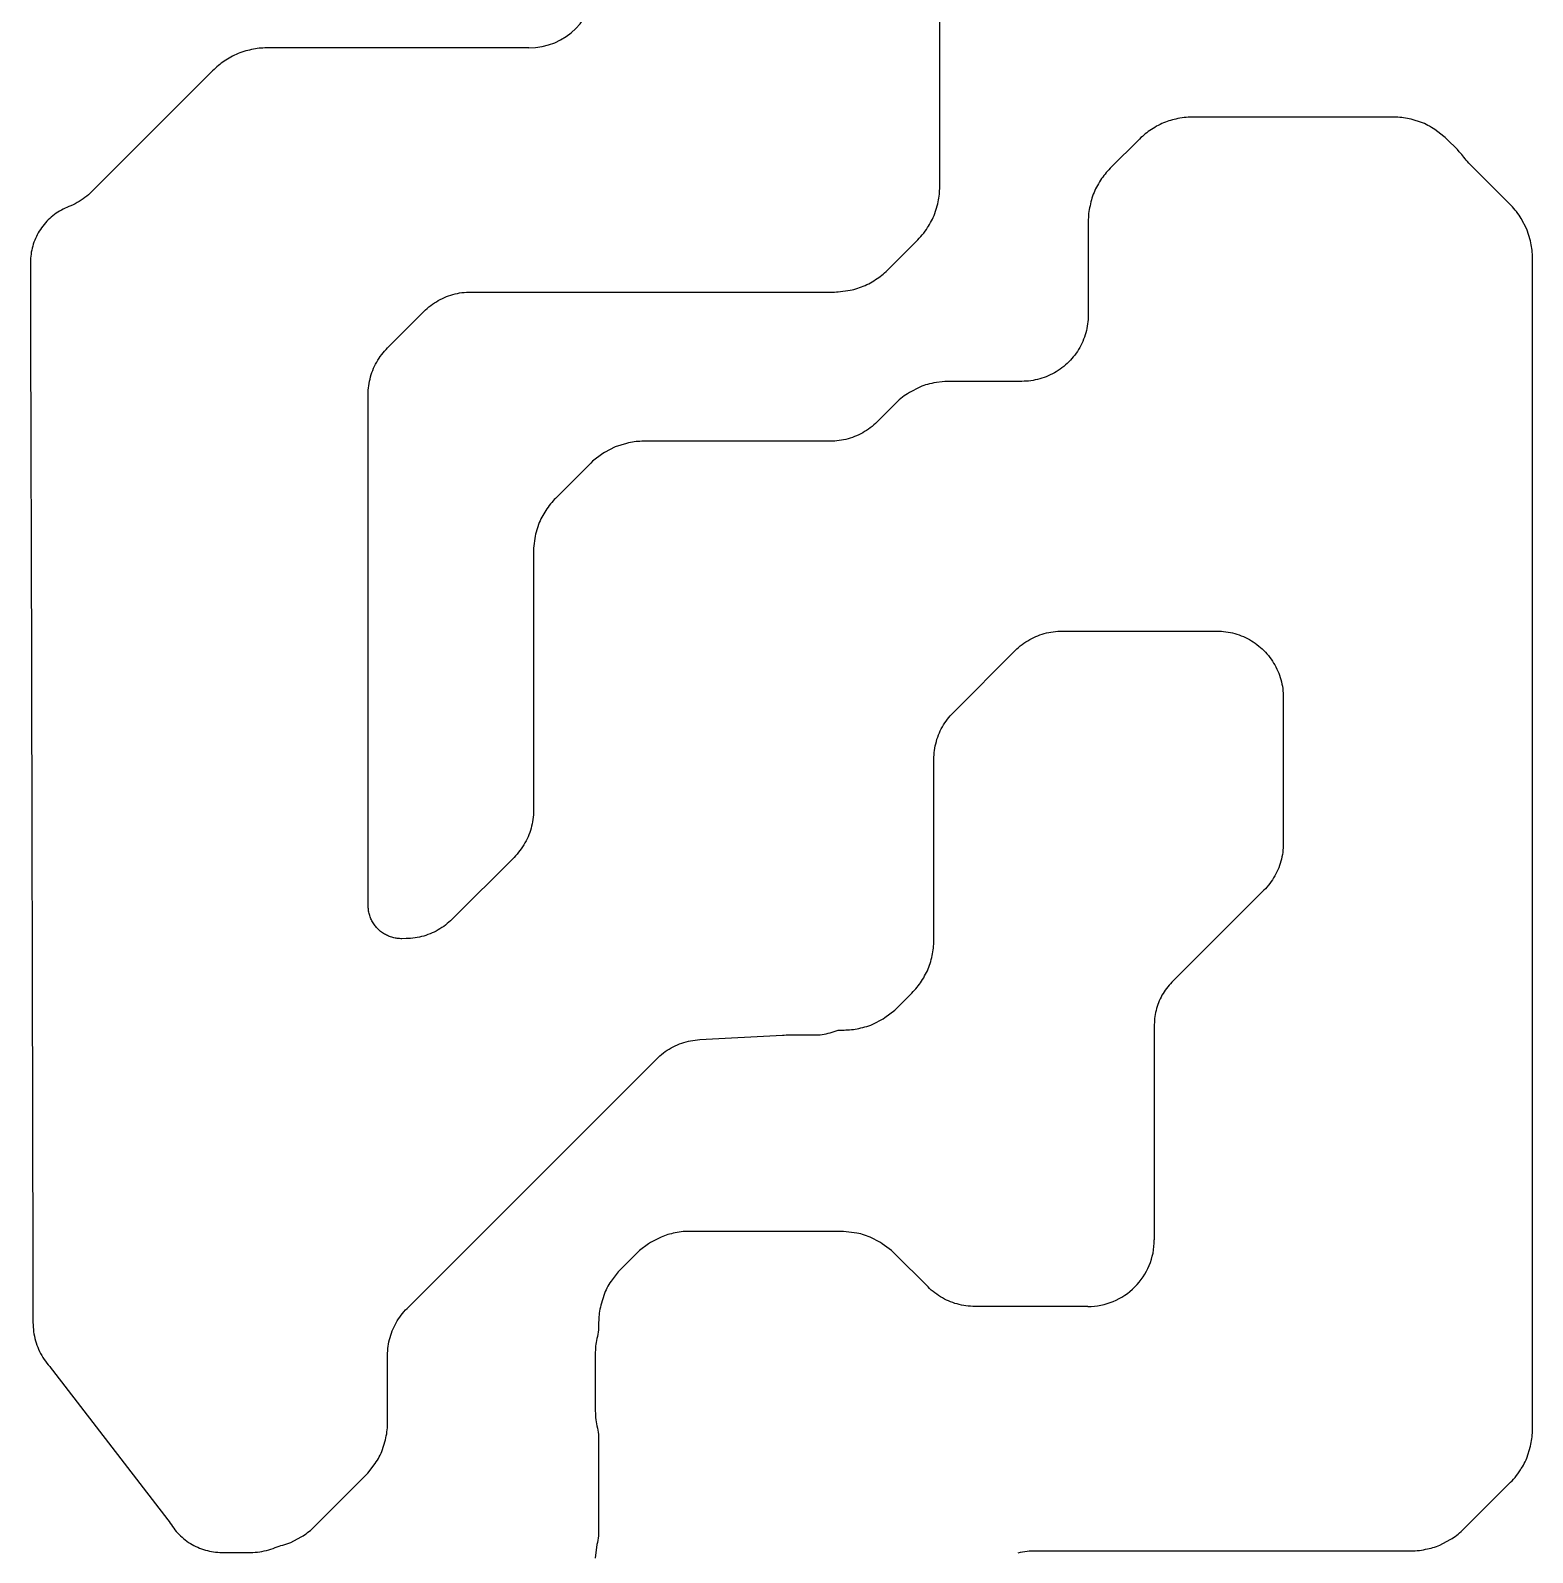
# Model space of a CAD drawing. Extents: x -48 to -1, y -15 to 136.
# Drawn here: x -46.49 to -1.31, y 44.6 to 90.41 of the extents above; entities that cross this region are included whole.
import ezdxf

# ---------------------------------------------------------------- set-up
doc = ezdxf.new("R2010")
doc.units = 0
doc.layers.add('DEFAULT', color=7, linetype='CONTINUOUS')

msp = doc.modelspace()

# ---------------------------------------------------------------- linework, layer by layer
at = {"layer": 'DEFAULT'}
for p, q in [((-19.137, 85.699), (-19.137, 90.931)), ((-40.016, 89.788), (-40.074, 89.771)), ((-39.957, 89.803), (-40.016, 89.788)), ((-39.897, 89.816), (-39.957, 89.803)), ((-39.837, 89.83), (-39.897, 89.816)), ((-39.781, 89.842), (-39.837, 89.83)), ((-39.725, 89.852), (-39.781, 89.842)), ((-39.668, 89.861), (-39.725, 89.852)), ((-39.612, 89.867), (-39.668, 89.861)), ((-39.555, 89.872), (-39.612, 89.867)), ((-39.498, 89.876), (-39.555, 89.872)), ((-39.443, 89.878), (-39.498, 89.876)), ((-39.387, 89.879), (-39.443, 89.878)), ((-32.517, 89.879), (-39.387, 89.879)), ((-31.499, 89.879), (-32.517, 89.879)), ((-40.839, 89.348), (-40.88, 89.313)), ((-40.796, 89.383), (-40.839, 89.348)), ((-40.753, 89.416), (-40.796, 89.383)), ((-40.709, 89.448), (-40.753, 89.416)), ((-40.664, 89.479), (-40.709, 89.448)), ((-40.618, 89.508), (-40.664, 89.479)), ((-40.566, 89.541), (-40.618, 89.508)), ((-40.515, 89.573), (-40.566, 89.541)), ((-40.463, 89.604), (-40.515, 89.573)), ((-40.41, 89.632), (-40.463, 89.604)), ((-40.357, 89.659), (-40.41, 89.632)), ((-40.302, 89.685), (-40.357, 89.659)), ((-40.246, 89.708), (-40.302, 89.685)), ((-40.19, 89.731), (-40.246, 89.708)), ((-40.132, 89.752), (-40.19, 89.731)), ((-40.074, 89.771), (-40.132, 89.752)), ((-41.011, 89.187), (-44.64, 85.558)), ((-40.966, 89.232), (-41.011, 89.187)), ((-40.919, 89.276), (-40.966, 89.232)), ((-40.88, 89.313), (-40.919, 89.276)), ((-12.669, 87.489), (-12.719, 87.457)), ((-12.617, 87.52), (-12.669, 87.489)), ((-12.565, 87.548), (-12.617, 87.52)), ((-12.512, 87.575), (-12.565, 87.548)), ((-12.458, 87.6), (-12.512, 87.575)), ((-12.403, 87.623), (-12.458, 87.6)), ((-12.352, 87.644), (-12.403, 87.623)), ((-12.3, 87.664), (-12.352, 87.644)), ((-12.247, 87.682), (-12.3, 87.664)), ((-12.194, 87.698), (-12.247, 87.682)), ((-12.141, 87.712), (-12.194, 87.698)), ((-12.087, 87.725), (-12.141, 87.712)), ((-12.032, 87.737), (-12.087, 87.725)), ((-11.972, 87.751), (-12.032, 87.737)), ((-11.912, 87.763), (-11.972, 87.751)), ((-11.851, 87.774), (-11.912, 87.763)), ((-11.79, 87.782), (-11.851, 87.774)), ((-11.728, 87.788), (-11.79, 87.782)), ((-11.667, 87.793), (-11.728, 87.788)), ((-11.605, 87.795), (-11.667, 87.793)), ((-11.539, 87.796), (-11.605, 87.795)), ((-5.479, 87.796), (-11.539, 87.796)), ((-5.413, 87.795), (-5.479, 87.796)), ((-5.356, 87.793), (-5.413, 87.795)), ((-5.299, 87.789), (-5.356, 87.793)), ((-5.242, 87.784), (-5.299, 87.789)), ((-5.185, 87.777), (-5.242, 87.784)), ((-5.128, 87.768), (-5.185, 87.777)), ((-5.072, 87.757), (-5.128, 87.768)), ((-5.016, 87.744), (-5.072, 87.757)), ((-4.955, 87.731), (-5.016, 87.744)), ((-4.615, 87.623), (-4.955, 87.731)), ((-4.56, 87.6), (-4.615, 87.623)), ((-4.506, 87.575), (-4.56, 87.6)), ((-4.453, 87.548), (-4.506, 87.575)), ((-4.401, 87.52), (-4.453, 87.548)), ((-4.35, 87.489), (-4.401, 87.52)), ((-4.299, 87.457), (-4.35, 87.489)), ((-13.13, 87.138), (-14.012, 86.256)), ((-13.088, 87.179), (-13.13, 87.138)), ((-13.044, 87.218), (-13.088, 87.179)), ((-13.001, 87.256), (-13.044, 87.218)), ((-12.957, 87.293), (-13.001, 87.256)), ((-12.912, 87.328), (-12.957, 87.293)), ((-12.866, 87.361), (-12.912, 87.328)), ((-12.819, 87.394), (-12.866, 87.361)), ((-12.771, 87.424), (-12.819, 87.394)), ((-12.719, 87.457), (-12.771, 87.424)), ((-4.247, 87.424), (-4.299, 87.457)), ((-3.974, 87.218), (-4.247, 87.424)), ((-3.931, 87.179), (-3.974, 87.218)), ((-3.888, 87.138), (-3.931, 87.179)), ((-3.568, 86.818), (-3.888, 87.138)), ((-3.51, 86.757), (-3.568, 86.818)), ((-3.474, 86.717), (-3.51, 86.757)), ((-3.438, 86.677), (-3.474, 86.717)), ((-3.404, 86.635), (-3.438, 86.677)), ((-3.371, 86.592), (-3.404, 86.635)), ((-3.336, 86.546), (-3.371, 86.592)), ((-14.13, 86.127), (-14.167, 86.083)), ((-14.092, 86.17), (-14.13, 86.127)), ((-14.053, 86.214), (-14.092, 86.17)), ((-14.012, 86.256), (-14.053, 86.214)), ((-3.299, 86.501), (-3.336, 86.546)), ((-3.262, 86.458), (-3.299, 86.501)), ((-3.223, 86.415), (-3.262, 86.458)), ((-3.182, 86.374), (-3.223, 86.415)), ((-1.965, 85.155), (-3.182, 86.374)), ((-19.138, 85.643), (-19.137, 85.699)), ((-14.422, 85.691), (-14.449, 85.638)), ((-14.394, 85.743), (-14.422, 85.691)), ((-14.363, 85.794), (-14.394, 85.743)), ((-14.332, 85.845), (-14.363, 85.794)), ((-14.298, 85.897), (-14.332, 85.845)), ((-14.268, 85.945), (-14.298, 85.897)), ((-14.236, 85.992), (-14.268, 85.945)), ((-14.202, 86.038), (-14.236, 85.992)), ((-14.167, 86.083), (-14.202, 86.038)), ((-45.084, 85.223), (-45.146, 85.19)), ((-45.024, 85.258), (-45.084, 85.223)), ((-44.965, 85.295), (-45.024, 85.258)), ((-44.907, 85.334), (-44.965, 85.295)), ((-44.851, 85.375), (-44.907, 85.334)), ((-44.796, 85.418), (-44.851, 85.375)), ((-44.742, 85.463), (-44.796, 85.418)), ((-44.69, 85.509), (-44.742, 85.463)), ((-44.64, 85.558), (-44.69, 85.509)), ((-19.199, 85.19), (-19.186, 85.25)), ((-19.186, 85.25), (-19.174, 85.306)), ((-19.174, 85.306), (-19.164, 85.362)), ((-19.164, 85.362), (-19.155, 85.418)), ((-19.155, 85.418), (-19.149, 85.474)), ((-19.149, 85.474), (-19.144, 85.531)), ((-19.144, 85.531), (-19.141, 85.587)), ((-19.141, 85.587), (-19.138, 85.643)), ((-14.592, 85.247), (-14.605, 85.189)), ((-14.576, 85.304), (-14.592, 85.247)), ((-14.559, 85.362), (-14.576, 85.304)), ((-14.54, 85.418), (-14.559, 85.362)), ((-14.52, 85.474), (-14.54, 85.418)), ((-14.497, 85.529), (-14.52, 85.474)), ((-14.474, 85.584), (-14.497, 85.529)), ((-14.449, 85.638), (-14.474, 85.584)), ((-45.912, 84.748), (-45.957, 84.705)), ((-45.866, 84.789), (-45.912, 84.748)), ((-45.818, 84.829), (-45.866, 84.789)), ((-45.769, 84.867), (-45.818, 84.829)), ((-45.719, 84.903), (-45.769, 84.867)), ((-45.667, 84.937), (-45.719, 84.903)), ((-45.615, 84.97), (-45.667, 84.937)), ((-45.561, 85.001), (-45.615, 84.97)), ((-45.507, 85.03), (-45.561, 85.001)), ((-45.451, 85.057), (-45.507, 85.03)), ((-45.394, 85.082), (-45.451, 85.057)), ((-45.337, 85.105), (-45.394, 85.082)), ((-45.272, 85.131), (-45.337, 85.105)), ((-45.209, 85.16), (-45.272, 85.131)), ((-45.146, 85.19), (-45.209, 85.16)), ((-19.358, 84.726), (-19.333, 84.78)), ((-19.333, 84.78), (-19.31, 84.835)), ((-19.31, 84.835), (-19.199, 85.19)), ((-14.668, 84.777), (-14.67, 84.721)), ((-14.664, 84.836), (-14.668, 84.777)), ((-14.659, 84.895), (-14.664, 84.836)), ((-14.652, 84.954), (-14.659, 84.895)), ((-14.643, 85.012), (-14.652, 84.954)), ((-14.631, 85.07), (-14.643, 85.012)), ((-14.618, 85.128), (-14.631, 85.07)), ((-14.605, 85.189), (-14.618, 85.128)), ((-1.907, 85.095), (-1.965, 85.155)), ((-1.865, 85.049), (-1.907, 85.095)), ((-1.824, 85.001), (-1.865, 85.049)), ((-1.785, 84.952), (-1.824, 85.001)), ((-1.747, 84.901), (-1.785, 84.952)), ((-1.712, 84.85), (-1.747, 84.901)), ((-1.678, 84.797), (-1.712, 84.85)), ((-1.645, 84.745), (-1.678, 84.797)), ((-1.479, 84.429), (-1.645, 84.745)), ((-46.257, 84.313), (-46.286, 84.259)), ((-46.225, 84.366), (-46.257, 84.313)), ((-46.192, 84.419), (-46.225, 84.366)), ((-46.157, 84.47), (-46.192, 84.419)), ((-46.12, 84.519), (-46.157, 84.47)), ((-46.082, 84.568), (-46.12, 84.519)), ((-46.042, 84.615), (-46.082, 84.568)), ((-46, 84.661), (-46.042, 84.615)), ((-45.957, 84.705), (-46, 84.661)), ((-19.663, 84.255), (-19.62, 84.308)), ((-19.62, 84.308), (-19.579, 84.363)), ((-19.579, 84.363), (-19.54, 84.419)), ((-19.54, 84.419), (-19.503, 84.477)), ((-19.503, 84.477), (-19.475, 84.52)), ((-19.475, 84.52), (-19.444, 84.57)), ((-19.444, 84.57), (-19.413, 84.621)), ((-19.413, 84.621), (-19.385, 84.673)), ((-19.385, 84.673), (-19.358, 84.726)), ((-14.67, 84.721), (-14.671, 84.665)), ((-14.671, 84.665), (-14.671, 81.846)), ((-1.368, 84.074), (-1.479, 84.429)), ((-46.439, 83.854), (-46.453, 83.794)), ((-46.423, 83.914), (-46.439, 83.854)), ((-46.406, 83.973), (-46.423, 83.914)), ((-46.386, 84.032), (-46.406, 83.973)), ((-46.364, 84.09), (-46.386, 84.032)), ((-46.34, 84.147), (-46.364, 84.09)), ((-46.314, 84.203), (-46.34, 84.147)), ((-46.286, 84.259), (-46.314, 84.203)), ((-20.71, 83.194), (-19.796, 84.109)), ((-19.796, 84.109), (-19.754, 84.153)), ((-19.754, 84.153), (-19.708, 84.203)), ((-19.708, 84.203), (-19.663, 84.255)), ((-1.355, 84.014), (-1.368, 84.074)), ((-1.343, 83.958), (-1.355, 84.014)), ((-1.333, 83.902), (-1.343, 83.958)), ((-1.324, 83.846), (-1.333, 83.902)), ((-1.318, 83.79), (-1.324, 83.846)), ((-46.49, 83.487), (-46.491, 83.425)), ((-46.491, 83.425), (-46.491, 81.648)), ((-46.487, 83.549), (-46.49, 83.487)), ((-46.482, 83.61), (-46.487, 83.549)), ((-46.474, 83.672), (-46.482, 83.61)), ((-46.465, 83.733), (-46.474, 83.672)), ((-46.453, 83.794), (-46.465, 83.733)), ((-1.313, 83.733), (-1.318, 83.79)), ((-1.31, 83.677), (-1.313, 83.733)), ((-1.307, 83.621), (-1.31, 83.677)), ((-1.306, 83.565), (-1.307, 83.621)), ((-1.306, 48.31), (-1.306, 83.565)), ((-21.121, 82.873), (-21.069, 82.907)), ((-21.069, 82.907), (-21.021, 82.937)), ((-21.021, 82.937), (-20.974, 82.97)), ((-20.974, 82.97), (-20.928, 83.003)), ((-20.928, 83.003), (-20.883, 83.038)), ((-20.883, 83.038), (-20.839, 83.075)), ((-20.839, 83.075), (-20.796, 83.113)), ((-20.796, 83.113), (-20.752, 83.153)), ((-20.752, 83.153), (-20.71, 83.194)), ((-33.846, 82.44), (-33.781, 82.46)), ((-33.781, 82.46), (-33.715, 82.477)), ((-33.715, 82.477), (-33.648, 82.492)), ((-33.648, 82.492), (-33.581, 82.505)), ((-33.581, 82.505), (-33.514, 82.515)), ((-33.514, 82.515), (-33.446, 82.524)), ((-33.446, 82.524), (-33.378, 82.529)), ((-33.378, 82.529), (-33.31, 82.533)), ((-33.31, 82.533), (-33.241, 82.534)), ((-33.241, 82.534), (-22.301, 82.534)), ((-22.301, 82.534), (-22.245, 82.535)), ((-22.245, 82.535), (-22.189, 82.537)), ((-22.189, 82.537), (-21.838, 82.587)), ((-21.838, 82.587), (-21.777, 82.6)), ((-21.777, 82.6), (-21.719, 82.614)), ((-21.719, 82.614), (-21.662, 82.629)), ((-21.662, 82.629), (-21.604, 82.646)), ((-21.604, 82.646), (-21.548, 82.665)), ((-21.548, 82.665), (-21.492, 82.685)), ((-21.492, 82.685), (-21.437, 82.708)), ((-21.437, 82.708), (-21.382, 82.731)), ((-21.382, 82.731), (-21.328, 82.756)), ((-21.328, 82.756), (-21.275, 82.783)), ((-21.275, 82.783), (-21.223, 82.811)), ((-21.223, 82.811), (-21.172, 82.842)), ((-21.172, 82.842), (-21.121, 82.873)), ((-34.656, 81.948), (-34.606, 81.996)), ((-34.606, 81.996), (-34.556, 82.041)), ((-34.556, 82.041), (-34.504, 82.085)), ((-34.504, 82.085), (-34.45, 82.128)), ((-34.45, 82.128), (-34.395, 82.168)), ((-34.395, 82.168), (-34.338, 82.206)), ((-34.338, 82.206), (-34.281, 82.243)), ((-34.281, 82.243), (-34.222, 82.277)), ((-34.222, 82.277), (-34.162, 82.31)), ((-34.162, 82.31), (-34.1, 82.34)), ((-34.1, 82.34), (-34.038, 82.368)), ((-34.038, 82.368), (-33.975, 82.395)), ((-33.975, 82.395), (-33.911, 82.419)), ((-33.911, 82.419), (-33.846, 82.44)), ((-46.491, 81.648), (-46.48, 77.427)), ((-35.747, 80.857), (-34.656, 81.948)), ((-14.69, 81.574), (-14.7, 81.506)), ((-14.682, 81.641), (-14.69, 81.574)), ((-14.676, 81.71), (-14.682, 81.641)), ((-14.672, 81.778), (-14.676, 81.71)), ((-14.671, 81.846), (-14.672, 81.778)), ((-14.811, 81.112), (-14.837, 81.049)), ((-14.787, 81.176), (-14.811, 81.112)), ((-14.765, 81.241), (-14.787, 81.176)), ((-14.745, 81.306), (-14.765, 81.241)), ((-14.728, 81.372), (-14.745, 81.306)), ((-14.713, 81.439), (-14.728, 81.372)), ((-14.7, 81.506), (-14.713, 81.439)), ((-35.967, 80.596), (-35.926, 80.651)), ((-35.926, 80.651), (-35.884, 80.705)), ((-35.884, 80.705), (-35.84, 80.757)), ((-35.84, 80.757), (-35.794, 80.808)), ((-35.794, 80.808), (-35.747, 80.857)), ((-15.078, 80.638), (-15.12, 80.584)), ((-15.037, 80.693), (-15.078, 80.638)), ((-14.999, 80.749), (-15.037, 80.693)), ((-14.962, 80.807), (-14.999, 80.749)), ((-14.928, 80.866), (-14.962, 80.807)), ((-14.895, 80.926), (-14.928, 80.866)), ((-14.865, 80.987), (-14.895, 80.926)), ((-14.837, 81.049), (-14.865, 80.987)), ((-36.217, 80.113), (-36.193, 80.177)), ((-36.193, 80.177), (-36.167, 80.24)), ((-36.167, 80.24), (-36.139, 80.302)), ((-36.139, 80.302), (-36.108, 80.363)), ((-36.108, 80.363), (-36.076, 80.423)), ((-36.076, 80.423), (-36.042, 80.482)), ((-36.042, 80.482), (-36.005, 80.54)), ((-36.005, 80.54), (-35.967, 80.596)), ((-15.574, 80.174), (-15.632, 80.137)), ((-15.518, 80.212), (-15.574, 80.174)), ((-15.463, 80.252), (-15.518, 80.212)), ((-15.409, 80.295), (-15.463, 80.252)), ((-15.357, 80.339), (-15.409, 80.295)), ((-15.306, 80.384), (-15.357, 80.339)), ((-15.257, 80.432), (-15.306, 80.384)), ((-15.209, 80.481), (-15.257, 80.432)), ((-15.164, 80.532), (-15.209, 80.481)), ((-15.12, 80.584), (-15.164, 80.532)), ((-36.322, 79.647), (-36.314, 79.715)), ((-36.314, 79.715), (-36.304, 79.783)), ((-36.304, 79.783), (-36.291, 79.85)), ((-36.291, 79.85), (-36.276, 79.916)), ((-36.276, 79.916), (-36.259, 79.982)), ((-36.259, 79.982), (-36.239, 80.048)), ((-36.239, 80.048), (-36.217, 80.113)), ((-19.679, 79.696), (-19.736, 79.673)), ((-19.621, 79.718), (-19.679, 79.696)), ((-19.562, 79.737), (-19.621, 79.718)), ((-19.502, 79.755), (-19.562, 79.737)), ((-19.442, 79.77), (-19.502, 79.755)), ((-19.381, 79.784), (-19.442, 79.77)), ((-19.321, 79.797), (-19.381, 79.784)), ((-18.984, 79.843), (-19.321, 79.797)), ((-18.928, 79.845), (-18.984, 79.843)), ((-18.872, 79.846), (-18.928, 79.845)), ((-16.671, 79.846), (-18.872, 79.846)), ((-16.603, 79.847), (-16.671, 79.846)), ((-16.535, 79.851), (-16.603, 79.847)), ((-16.467, 79.856), (-16.535, 79.851)), ((-16.399, 79.865), (-16.467, 79.856)), ((-16.331, 79.875), (-16.399, 79.865)), ((-16.264, 79.888), (-16.331, 79.875)), ((-16.198, 79.903), (-16.264, 79.888)), ((-16.132, 79.92), (-16.198, 79.903)), ((-16.066, 79.94), (-16.132, 79.92)), ((-16.001, 79.961), (-16.066, 79.94)), ((-15.937, 79.985), (-16.001, 79.961)), ((-15.874, 80.012), (-15.937, 79.985)), ((-15.812, 80.04), (-15.874, 80.012)), ((-15.751, 80.07), (-15.812, 80.04)), ((-15.691, 80.103), (-15.751, 80.07)), ((-15.632, 80.137), (-15.691, 80.103)), ((-36.333, 79.443), (-36.332, 79.511)), ((-36.333, 64.074), (-36.333, 79.443)), ((-36.332, 79.511), (-36.328, 79.579)), ((-36.328, 79.579), (-36.322, 79.647)), ((-20.402, 79.245), (-20.463, 79.187)), ((-20.356, 79.287), (-20.402, 79.245)), ((-20.308, 79.328), (-20.356, 79.287)), ((-20.259, 79.367), (-20.308, 79.328)), ((-20.209, 79.405), (-20.259, 79.367)), ((-20.157, 79.44), (-20.209, 79.405)), ((-20.104, 79.474), (-20.157, 79.44)), ((-20.052, 79.507), (-20.104, 79.474)), ((-19.736, 79.673), (-20.052, 79.507)), ((-20.463, 79.187), (-21.022, 78.628)), ((-21.397, 78.334), (-21.456, 78.299)), ((-21.339, 78.37), (-21.397, 78.334)), ((-21.282, 78.409), (-21.339, 78.37)), ((-21.227, 78.449), (-21.282, 78.409)), ((-21.174, 78.491), (-21.227, 78.449)), ((-21.121, 78.535), (-21.174, 78.491)), ((-21.071, 78.581), (-21.121, 78.535)), ((-21.022, 78.628), (-21.071, 78.581)), ((-28.906, 77.872), (-29.226, 77.705)), ((-28.557, 77.98), (-28.906, 77.872)), ((-28.497, 77.994), (-28.557, 77.98)), ((-28.441, 78.006), (-28.497, 77.994)), ((-28.385, 78.016), (-28.441, 78.006)), ((-28.328, 78.025), (-28.385, 78.016)), ((-28.272, 78.031), (-28.328, 78.025)), ((-28.215, 78.036), (-28.272, 78.031)), ((-28.158, 78.04), (-28.215, 78.036)), ((-28.103, 78.042), (-28.158, 78.04)), ((-28.047, 78.043), (-28.103, 78.042)), ((-22.435, 78.043), (-28.047, 78.043)), ((-22.367, 78.044), (-22.435, 78.043)), ((-22.299, 78.048), (-22.367, 78.044)), ((-22.231, 78.053), (-22.299, 78.048)), ((-22.163, 78.062), (-22.231, 78.053)), ((-22.096, 78.072), (-22.163, 78.062)), ((-22.029, 78.085), (-22.096, 78.072)), ((-21.962, 78.1), (-22.029, 78.085)), ((-21.896, 78.117), (-21.962, 78.1)), ((-21.831, 78.137), (-21.896, 78.117)), ((-21.766, 78.158), (-21.831, 78.137)), ((-21.702, 78.182), (-21.766, 78.158)), ((-21.639, 78.208), (-21.702, 78.182)), ((-21.577, 78.237), (-21.639, 78.208)), ((-21.516, 78.267), (-21.577, 78.237)), ((-21.456, 78.299), (-21.516, 78.267)), ((-46.48, 77.427), (-46.474, 75.193)), ((-29.579, 77.44), (-29.638, 77.384)), ((-29.278, 77.672), (-29.579, 77.44)), ((-29.226, 77.705), (-29.278, 77.672)), ((-29.638, 77.384), (-30.7, 76.322)), ((-30.92, 76.064), (-30.954, 76.014)), ((-30.884, 76.112), (-30.92, 76.064)), ((-30.847, 76.159), (-30.884, 76.112)), ((-30.809, 76.204), (-30.847, 76.159)), ((-30.769, 76.249), (-30.809, 76.204)), ((-30.735, 76.286), (-30.769, 76.249)), ((-30.7, 76.322), (-30.735, 76.286)), ((-31.184, 75.599), (-31.295, 75.246)), ((-31.161, 75.653), (-31.184, 75.599)), ((-31.136, 75.707), (-31.161, 75.653)), ((-31.109, 75.76), (-31.136, 75.707)), ((-31.081, 75.811), (-31.109, 75.76)), ((-31.051, 75.862), (-31.081, 75.811)), ((-31.019, 75.912), (-31.051, 75.862)), ((-30.986, 75.964), (-31.019, 75.912)), ((-30.954, 76.014), (-30.986, 75.964)), ((-46.474, 75.193), (-46.415, 53.247)), ((-31.308, 75.185), (-31.356, 74.829)), ((-31.295, 75.246), (-31.308, 75.185)), ((-31.358, 74.78), (-31.359, 74.731)), ((-31.359, 74.731), (-31.359, 66.936)), ((-31.356, 74.829), (-31.358, 74.78)), ((-16.715, 71.883), (-16.662, 71.925)), ((-16.662, 71.925), (-16.607, 71.965)), ((-16.607, 71.965), (-16.55, 72.003)), ((-16.55, 72.003), (-16.492, 72.04)), ((-16.492, 72.04), (-16.433, 72.074)), ((-16.433, 72.074), (-16.373, 72.107)), ((-16.373, 72.107), (-16.312, 72.137)), ((-16.312, 72.137), (-16.25, 72.165)), ((-16.25, 72.165), (-16.187, 72.192)), ((-16.187, 72.192), (-16.123, 72.216)), ((-16.123, 72.216), (-16.058, 72.237)), ((-16.058, 72.237), (-15.993, 72.257)), ((-15.993, 72.257), (-15.927, 72.274)), ((-15.927, 72.274), (-15.86, 72.289)), ((-15.86, 72.289), (-15.793, 72.302)), ((-15.793, 72.302), (-15.726, 72.312)), ((-15.726, 72.312), (-15.658, 72.321)), ((-15.658, 72.321), (-15.59, 72.326)), ((-15.59, 72.326), (-15.522, 72.33)), ((-15.522, 72.33), (-15.453, 72.331)), ((-15.453, 72.331), (-10.803, 72.331)), ((-10.803, 72.331), (-10.735, 72.33)), ((-10.735, 72.33), (-10.667, 72.326)), ((-10.667, 72.326), (-10.599, 72.321)), ((-10.599, 72.321), (-10.531, 72.312)), ((-10.531, 72.312), (-10.463, 72.302)), ((-10.463, 72.302), (-10.396, 72.289)), ((-10.396, 72.289), (-10.33, 72.274)), ((-10.33, 72.274), (-10.264, 72.257)), ((-10.264, 72.257), (-10.198, 72.237)), ((-10.198, 72.237), (-10.133, 72.216)), ((-10.133, 72.216), (-10.069, 72.192)), ((-10.069, 72.192), (-10.006, 72.165)), ((-10.006, 72.165), (-9.944, 72.137)), ((-9.944, 72.137), (-9.883, 72.107)), ((-9.883, 72.107), (-9.823, 72.074)), ((-9.823, 72.074), (-9.764, 72.04)), ((-9.764, 72.04), (-9.706, 72.003)), ((-9.706, 72.003), (-9.65, 71.965)), ((-9.65, 71.965), (-9.595, 71.925)), ((-9.595, 71.925), (-9.541, 71.882)), ((-18.729, 69.884), (-16.867, 71.745)), ((-16.867, 71.745), (-16.818, 71.793)), ((-16.818, 71.793), (-16.768, 71.839)), ((-16.768, 71.839), (-16.715, 71.883)), ((-9.541, 71.882), (-9.489, 71.838)), ((-9.489, 71.838), (-9.438, 71.793)), ((-9.438, 71.793), (-9.389, 71.745)), ((-9.389, 71.745), (-9.341, 71.696)), ((-9.341, 71.696), (-9.296, 71.645)), ((-9.296, 71.645), (-9.252, 71.593)), ((-9.252, 71.593), (-9.21, 71.539)), ((-9.21, 71.539), (-9.169, 71.484)), ((-9.169, 71.484), (-9.131, 71.428)), ((-9.131, 71.428), (-9.094, 71.37)), ((-9.094, 71.37), (-9.06, 71.311)), ((-9.06, 71.311), (-9.027, 71.251)), ((-9.027, 71.251), (-8.997, 71.19)), ((-8.997, 71.19), (-8.969, 71.128)), ((-8.969, 71.128), (-8.943, 71.065)), ((-8.943, 71.065), (-8.919, 71.001)), ((-8.919, 71.001), (-8.897, 70.936)), ((-8.897, 70.936), (-8.877, 70.871)), ((-8.877, 70.871), (-8.86, 70.805)), ((-8.86, 70.805), (-8.845, 70.738)), ((-8.845, 70.738), (-8.832, 70.671)), ((-8.832, 70.671), (-8.822, 70.603)), ((-8.822, 70.603), (-8.814, 70.536)), ((-8.814, 70.536), (-8.808, 70.467)), ((-8.808, 70.467), (-8.804, 70.399)), ((-8.804, 70.399), (-8.803, 70.331)), ((-8.803, 70.331), (-8.803, 65.944)), ((-18.987, 69.567), (-18.949, 69.623)), ((-18.949, 69.623), (-18.909, 69.678)), ((-18.909, 69.678), (-18.866, 69.732)), ((-18.866, 69.732), (-18.822, 69.784)), ((-18.822, 69.784), (-18.777, 69.835)), ((-18.777, 69.835), (-18.729, 69.884)), ((-19.2, 69.14), (-19.176, 69.204)), ((-19.176, 69.204), (-19.149, 69.267)), ((-19.149, 69.267), (-19.121, 69.329)), ((-19.121, 69.329), (-19.091, 69.39)), ((-19.091, 69.39), (-19.058, 69.45)), ((-19.058, 69.45), (-19.024, 69.509)), ((-19.024, 69.509), (-18.987, 69.567)), ((-19.305, 68.674), (-19.296, 68.742)), ((-19.296, 68.742), (-19.286, 68.81)), ((-19.286, 68.81), (-19.273, 68.877)), ((-19.273, 68.877), (-19.258, 68.943)), ((-19.258, 68.943), (-19.241, 69.009)), ((-19.241, 69.009), (-19.221, 69.075)), ((-19.221, 69.075), (-19.2, 69.14)), ((-19.315, 68.47), (-19.314, 68.538)), ((-19.315, 63.03), (-19.315, 68.47)), ((-19.314, 68.538), (-19.31, 68.606)), ((-19.31, 68.606), (-19.305, 68.674)), ((-31.359, 66.936), (-31.36, 66.868)), ((-31.415, 66.463), (-31.433, 66.396)), ((-31.4, 66.529), (-31.415, 66.463)), ((-31.388, 66.596), (-31.4, 66.529)), ((-31.377, 66.664), (-31.388, 66.596)), ((-31.369, 66.732), (-31.377, 66.664)), ((-31.363, 66.8), (-31.369, 66.732)), ((-31.36, 66.868), (-31.363, 66.8)), ((-31.615, 65.956), (-31.65, 65.897)), ((-31.583, 66.016), (-31.615, 65.956)), ((-31.552, 66.077), (-31.583, 66.016)), ((-31.524, 66.139), (-31.552, 66.077)), ((-31.498, 66.202), (-31.524, 66.139)), ((-31.474, 66.266), (-31.498, 66.202)), ((-31.452, 66.331), (-31.474, 66.266)), ((-31.433, 66.396), (-31.452, 66.331)), ((-31.944, 65.522), (-33.804, 63.662)), ((-31.897, 65.571), (-31.944, 65.522)), ((-31.851, 65.622), (-31.897, 65.571)), ((-31.807, 65.674), (-31.851, 65.622)), ((-31.765, 65.728), (-31.807, 65.674)), ((-31.725, 65.783), (-31.765, 65.728)), ((-31.686, 65.839), (-31.725, 65.783)), ((-31.65, 65.897), (-31.686, 65.839)), ((-8.845, 65.537), (-8.86, 65.47)), ((-8.832, 65.604), (-8.845, 65.537)), ((-8.822, 65.672), (-8.832, 65.604)), ((-8.814, 65.739), (-8.822, 65.672)), ((-8.808, 65.808), (-8.814, 65.739)), ((-8.804, 65.876), (-8.808, 65.808)), ((-8.803, 65.944), (-8.804, 65.876)), ((-8.997, 65.085), (-9.027, 65.024)), ((-8.969, 65.147), (-8.997, 65.085)), ((-8.943, 65.21), (-8.969, 65.147)), ((-8.919, 65.274), (-8.943, 65.21)), ((-8.897, 65.339), (-8.919, 65.274)), ((-8.877, 65.404), (-8.897, 65.339)), ((-8.86, 65.47), (-8.877, 65.404)), ((-9.296, 64.63), (-9.341, 64.579)), ((-9.252, 64.682), (-9.296, 64.63)), ((-9.21, 64.736), (-9.252, 64.682)), ((-9.169, 64.791), (-9.21, 64.736)), ((-9.131, 64.847), (-9.169, 64.791)), ((-9.094, 64.905), (-9.131, 64.847)), ((-9.06, 64.964), (-9.094, 64.905)), ((-9.027, 65.024), (-9.06, 64.964)), ((-9.389, 64.53), (-12.157, 61.762)), ((-9.341, 64.579), (-9.389, 64.53)), ((-36.332, 64.04), (-36.333, 64.074)), ((-36.33, 64.005), (-36.332, 64.04)), ((-36.327, 63.971), (-36.33, 64.005)), ((-36.323, 63.937), (-36.327, 63.971)), ((-36.318, 63.903), (-36.323, 63.937)), ((-36.311, 63.869), (-36.318, 63.903)), ((-36.304, 63.835), (-36.311, 63.869)), ((-36.295, 63.802), (-36.304, 63.835)), ((-36.285, 63.769), (-36.295, 63.802)), ((-36.274, 63.736), (-36.285, 63.769)), ((-36.262, 63.704), (-36.274, 63.736)), ((-36.248, 63.672), (-36.262, 63.704)), ((-36.234, 63.641), (-36.248, 63.672)), ((-36.219, 63.61), (-36.234, 63.641)), ((-36.202, 63.58), (-36.219, 63.61)), ((-36.184, 63.55), (-36.202, 63.58)), ((-36.166, 63.521), (-36.184, 63.55)), ((-36.146, 63.493), (-36.166, 63.521)), ((-36.126, 63.465), (-36.146, 63.493)), ((-36.104, 63.438), (-36.126, 63.465)), ((-36.082, 63.412), (-36.104, 63.438)), ((-36.059, 63.387), (-36.082, 63.412)), ((-36.035, 63.362), (-36.059, 63.387)), ((-36.01, 63.338), (-36.035, 63.362)), ((-35.984, 63.315), (-36.01, 63.338)), ((-35.957, 63.293), (-35.984, 63.315)), ((-35.93, 63.272), (-35.957, 63.293)), ((-35.902, 63.252), (-35.93, 63.272)), ((-35.873, 63.233), (-35.902, 63.252)), ((-35.844, 63.215), (-35.873, 63.233)), ((-35.814, 63.198), (-35.844, 63.215)), ((-34.471, 63.221), (-34.533, 63.197)), ((-34.409, 63.247), (-34.471, 63.221)), ((-34.348, 63.275), (-34.409, 63.247)), ((-34.288, 63.306), (-34.348, 63.275)), ((-34.23, 63.338), (-34.288, 63.306)), ((-34.172, 63.372), (-34.23, 63.338)), ((-34.115, 63.408), (-34.172, 63.372)), ((-34.06, 63.446), (-34.115, 63.408)), ((-34.006, 63.486), (-34.06, 63.446)), ((-33.954, 63.527), (-34.006, 63.486)), ((-33.902, 63.57), (-33.954, 63.527)), ((-33.853, 63.615), (-33.902, 63.57)), ((-33.804, 63.662), (-33.853, 63.615)), ((-35.784, 63.182), (-35.814, 63.198)), ((-35.753, 63.167), (-35.784, 63.182)), ((-35.721, 63.153), (-35.753, 63.167)), ((-35.689, 63.14), (-35.721, 63.153)), ((-35.657, 63.128), (-35.689, 63.14)), ((-35.624, 63.118), (-35.657, 63.128)), ((-35.591, 63.108), (-35.624, 63.118)), ((-35.557, 63.1), (-35.591, 63.108)), ((-35.524, 63.093), (-35.557, 63.1)), ((-35.49, 63.087), (-35.524, 63.093)), ((-35.456, 63.082), (-35.49, 63.087)), ((-35.421, 63.078), (-35.456, 63.082)), ((-35.387, 63.076), (-35.421, 63.078)), ((-35.353, 63.075), (-35.387, 63.076)), ((-35.318, 63.074), (-35.353, 63.075)), ((-35.189, 63.076), (-35.318, 63.074)), ((-35.122, 63.078), (-35.189, 63.076)), ((-35.056, 63.083), (-35.122, 63.078)), ((-34.989, 63.089), (-35.056, 63.083)), ((-34.922, 63.098), (-34.989, 63.089)), ((-34.856, 63.109), (-34.922, 63.098)), ((-34.791, 63.122), (-34.856, 63.109)), ((-34.725, 63.138), (-34.791, 63.122)), ((-34.661, 63.155), (-34.725, 63.138)), ((-34.597, 63.175), (-34.661, 63.155)), ((-34.533, 63.197), (-34.597, 63.175)), ((-19.334, 62.736), (-19.327, 62.793)), ((-19.327, 62.793), (-19.322, 62.85)), ((-19.322, 62.85), (-19.318, 62.907)), ((-19.318, 62.907), (-19.316, 62.964)), ((-19.316, 62.964), (-19.315, 63.03)), ((-19.445, 62.277), (-19.426, 62.333)), ((-19.426, 62.333), (-19.409, 62.39)), ((-19.409, 62.39), (-19.394, 62.448)), ((-19.394, 62.448), (-19.38, 62.506)), ((-19.38, 62.506), (-19.367, 62.567)), ((-19.367, 62.567), (-19.354, 62.623)), ((-19.354, 62.623), (-19.343, 62.679)), ((-19.343, 62.679), (-19.334, 62.736)), ((-19.687, 61.798), (-19.654, 61.85)), ((-19.654, 61.85), (-19.622, 61.9)), ((-19.622, 61.9), (-19.592, 61.952)), ((-19.592, 61.952), (-19.563, 62.004)), ((-19.563, 62.004), (-19.536, 62.057)), ((-19.536, 62.057), (-19.511, 62.111)), ((-19.511, 62.111), (-19.488, 62.166)), ((-19.488, 62.166), (-19.466, 62.221)), ((-19.466, 62.221), (-19.445, 62.277)), ((-20.429, 60.985), (-19.975, 61.438)), ((-19.975, 61.438), (-19.933, 61.481)), ((-19.933, 61.481), (-19.893, 61.525)), ((-19.893, 61.525), (-19.855, 61.568)), ((-19.855, 61.568), (-19.819, 61.612)), ((-19.819, 61.612), (-19.783, 61.657)), ((-19.783, 61.657), (-19.75, 61.703)), ((-19.75, 61.703), (-19.717, 61.75)), ((-19.717, 61.75), (-19.687, 61.798)), ((-12.422, 61.424), (-12.453, 61.371)), ((-12.389, 61.476), (-12.422, 61.424)), ((-12.355, 61.527), (-12.389, 61.476)), ((-12.318, 61.577), (-12.355, 61.527)), ((-12.28, 61.625), (-12.318, 61.577)), ((-12.241, 61.672), (-12.28, 61.625)), ((-12.2, 61.718), (-12.241, 61.672)), ((-12.157, 61.762), (-12.2, 61.718)), ((-20.786, 60.699), (-20.488, 60.928)), ((-20.488, 60.928), (-20.429, 60.985)), ((-12.617, 60.975), (-12.633, 60.915)), ((-12.6, 61.034), (-12.617, 60.975)), ((-12.58, 61.092), (-12.6, 61.034)), ((-12.559, 61.149), (-12.58, 61.092)), ((-12.535, 61.206), (-12.559, 61.149)), ((-12.51, 61.262), (-12.535, 61.206)), ((-12.482, 61.317), (-12.51, 61.262)), ((-12.453, 61.371), (-12.482, 61.317)), ((-21.27, 60.455), (-21.211, 60.477)), ((-21.211, 60.477), (-21.154, 60.5)), ((-21.154, 60.5), (-20.838, 60.665)), ((-20.838, 60.665), (-20.786, 60.699)), ((-12.683, 60.55), (-12.684, 60.489)), ((-12.684, 60.489), (-12.684, 59.303)), ((-12.68, 60.612), (-12.683, 60.55)), ((-12.675, 60.673), (-12.68, 60.612)), ((-12.667, 60.734), (-12.675, 60.673)), ((-12.658, 60.795), (-12.667, 60.734)), ((-12.646, 60.855), (-12.658, 60.795)), ((-12.633, 60.915), (-12.646, 60.855)), ((-26.7, 59.988), (-26.632, 60.002)), ((-26.632, 60.002), (-26.563, 60.015)), ((-26.563, 60.015), (-26.495, 60.025)), ((-26.495, 60.025), (-26.425, 60.032)), ((-26.425, 60.032), (-26.356, 60.037)), ((-26.356, 60.037), (-23.873, 60.174)), ((-23.873, 60.174), (-23.818, 60.176)), ((-23.818, 60.176), (-23.763, 60.177)), ((-23.763, 60.177), (-22.918, 60.177)), ((-22.918, 60.177), (-22.856, 60.178)), ((-22.856, 60.178), (-22.795, 60.181)), ((-22.795, 60.181), (-22.733, 60.186)), ((-22.733, 60.186), (-22.672, 60.194)), ((-22.672, 60.194), (-22.611, 60.203)), ((-22.611, 60.203), (-22.551, 60.215)), ((-22.551, 60.215), (-22.491, 60.229)), ((-22.491, 60.229), (-22.431, 60.244)), ((-22.431, 60.244), (-22.372, 60.262)), ((-22.372, 60.262), (-22.313, 60.282)), ((-22.313, 60.282), (-22.256, 60.303)), ((-22.256, 60.303), (-22.199, 60.327)), ((-22.199, 60.327), (-22.018, 60.327)), ((-22.018, 60.327), (-21.962, 60.328)), ((-21.962, 60.328), (-21.906, 60.33)), ((-21.906, 60.33), (-21.85, 60.334)), ((-21.85, 60.334), (-21.793, 60.339)), ((-21.793, 60.339), (-21.737, 60.345)), ((-21.737, 60.345), (-21.681, 60.354)), ((-21.681, 60.354), (-21.625, 60.364)), ((-21.625, 60.364), (-21.57, 60.376)), ((-21.57, 60.376), (-21.509, 60.389)), ((-21.509, 60.389), (-21.448, 60.403)), ((-21.448, 60.403), (-21.388, 60.418)), ((-21.388, 60.418), (-21.329, 60.436)), ((-21.329, 60.436), (-21.27, 60.455)), ((-27.61, 59.503), (-27.558, 59.549)), ((-27.558, 59.549), (-27.505, 59.594)), ((-27.505, 59.594), (-27.45, 59.637)), ((-27.45, 59.637), (-27.394, 59.678)), ((-27.394, 59.678), (-27.336, 59.717)), ((-27.336, 59.717), (-27.278, 59.753)), ((-27.278, 59.753), (-27.217, 59.788)), ((-27.217, 59.788), (-27.156, 59.821)), ((-27.156, 59.821), (-27.093, 59.852)), ((-27.093, 59.852), (-27.03, 59.88)), ((-27.03, 59.88), (-26.966, 59.906)), ((-26.966, 59.906), (-26.9, 59.93)), ((-26.9, 59.93), (-26.834, 59.952)), ((-26.834, 59.952), (-26.767, 59.971)), ((-26.767, 59.971), (-26.7, 59.988)), ((-35.163, 51.951), (-27.66, 59.454)), ((-27.66, 59.454), (-27.61, 59.503)), ((-12.684, 59.303), (-12.684, 54.008)), ((-27.523, 54.097), (-27.843, 53.93)), ((-27.473, 54.118), (-27.523, 54.097)), ((-27.421, 54.137), (-27.473, 54.118)), ((-27.37, 54.154), (-27.421, 54.137)), ((-27.317, 54.17), (-27.37, 54.154)), ((-27.265, 54.185), (-27.317, 54.17)), ((-27.211, 54.197), (-27.265, 54.185)), ((-27.158, 54.209), (-27.211, 54.197)), ((-27.098, 54.223), (-27.158, 54.209)), ((-27.037, 54.235), (-27.098, 54.223)), ((-26.976, 54.246), (-27.037, 54.235)), ((-26.915, 54.254), (-26.976, 54.246)), ((-26.853, 54.26), (-26.915, 54.254)), ((-26.791, 54.265), (-26.853, 54.26)), ((-26.729, 54.267), (-26.791, 54.265)), ((-26.664, 54.268), (-26.729, 54.267)), ((-22.098, 54.268), (-26.664, 54.268)), ((-22.032, 54.267), (-22.098, 54.268)), ((-21.635, 54.216), (-22.032, 54.267)), ((-21.574, 54.203), (-21.635, 54.216)), ((-21.516, 54.189), (-21.574, 54.203)), ((-21.459, 54.174), (-21.516, 54.189)), ((-21.401, 54.157), (-21.459, 54.174)), ((-21.345, 54.138), (-21.401, 54.157)), ((-21.289, 54.118), (-21.345, 54.138)), ((-21.234, 54.095), (-21.289, 54.118)), ((-20.918, 53.929), (-21.234, 54.095)), ((-28.255, 53.61), (-28.74, 53.125)), ((-28.214, 53.649), (-28.255, 53.61)), ((-28.171, 53.688), (-28.214, 53.649)), ((-27.895, 53.897), (-28.171, 53.688)), ((-27.843, 53.93), (-27.895, 53.897)), ((-20.866, 53.896), (-20.918, 53.929)), ((-20.593, 53.69), (-20.866, 53.896)), ((-20.55, 53.651), (-20.593, 53.69)), ((-20.507, 53.61), (-20.55, 53.651)), ((-19.491, 52.594), (-20.507, 53.61)), ((-46.415, 53.247), (-46.415, 51.524)), ((-29.059, 52.715), (-29.091, 52.665)), ((-29.026, 52.767), (-29.059, 52.715)), ((-28.809, 53.052), (-29.026, 52.767)), ((-28.775, 53.089), (-28.809, 53.052)), ((-28.74, 53.125), (-28.775, 53.089)), ((-29.224, 52.402), (-29.335, 52.049)), ((-29.201, 52.456), (-29.224, 52.402)), ((-29.176, 52.51), (-29.201, 52.456)), ((-29.149, 52.563), (-29.176, 52.51)), ((-29.121, 52.614), (-29.149, 52.563)), ((-29.091, 52.665), (-29.121, 52.614)), ((-19.442, 52.546), (-19.491, 52.594)), ((-19.392, 52.501), (-19.442, 52.546)), ((-19.339, 52.457), (-19.392, 52.501)), ((-19.286, 52.414), (-19.339, 52.457)), ((-19.23, 52.374), (-19.286, 52.414)), ((-19.174, 52.336), (-19.23, 52.374)), ((-19.116, 52.299), (-19.174, 52.336)), ((-19.057, 52.265), (-19.116, 52.299)), ((-18.997, 52.232), (-19.057, 52.265)), ((-18.936, 52.202), (-18.997, 52.232)), ((-35.342, 51.745), (-35.3, 51.799)), ((-35.3, 51.799), (-35.256, 51.851)), ((-35.256, 51.851), (-35.21, 51.902)), ((-35.21, 51.902), (-35.163, 51.951)), ((-29.381, 51.811), (-29.388, 51.752)), ((-29.372, 51.871), (-29.381, 51.811)), ((-29.361, 51.93), (-29.372, 51.871)), ((-29.348, 51.988), (-29.361, 51.93)), ((-29.335, 52.049), (-29.348, 51.988)), ((-18.874, 52.174), (-18.936, 52.202)), ((-18.811, 52.147), (-18.874, 52.174)), ((-18.747, 52.123), (-18.811, 52.147)), ((-18.682, 52.102), (-18.747, 52.123)), ((-18.617, 52.082), (-18.682, 52.102)), ((-18.551, 52.065), (-18.617, 52.082)), ((-18.484, 52.05), (-18.551, 52.065)), ((-18.417, 52.037), (-18.484, 52.05)), ((-18.349, 52.027), (-18.417, 52.037)), ((-18.282, 52.018), (-18.349, 52.027)), ((-18.214, 52.013), (-18.282, 52.018)), ((-18.145, 52.009), (-18.214, 52.013)), ((-18.077, 52.008), (-18.145, 52.009)), ((-14.684, 52.008), (-18.077, 52.008)), ((-46.415, 51.524), (-46.414, 51.455)), ((-46.414, 51.455), (-46.41, 51.386)), ((-46.41, 51.386), (-46.404, 51.317)), ((-46.404, 51.317), (-46.396, 51.249)), ((-35.609, 51.271), (-35.583, 51.334)), ((-35.583, 51.334), (-35.555, 51.396)), ((-35.555, 51.396), (-35.524, 51.457)), ((-35.524, 51.457), (-35.492, 51.517)), ((-35.492, 51.517), (-35.457, 51.576)), ((-35.457, 51.576), (-35.421, 51.634)), ((-35.421, 51.634), (-35.382, 51.69)), ((-35.382, 51.69), (-35.342, 51.745)), ((-29.408, 51.303), (-29.416, 51.238)), ((-29.403, 51.369), (-29.408, 51.303)), ((-29.4, 51.434), (-29.403, 51.369)), ((-29.399, 51.5), (-29.4, 51.434)), ((-29.398, 51.583), (-29.399, 51.534)), ((-29.399, 51.534), (-29.399, 51.5)), ((-29.396, 51.632), (-29.398, 51.583)), ((-29.393, 51.692), (-29.396, 51.632)), ((-29.388, 51.752), (-29.393, 51.692)), ((-46.396, 51.249), (-46.385, 51.18)), ((-46.385, 51.18), (-46.372, 51.112)), ((-46.372, 51.112), (-46.357, 51.045)), ((-46.357, 51.045), (-46.339, 50.978)), ((-46.339, 50.978), (-46.319, 50.912)), ((-46.319, 50.912), (-46.297, 50.847)), ((-46.297, 50.847), (-46.272, 50.782)), ((-35.73, 50.809), (-35.719, 50.877)), ((-35.719, 50.877), (-35.707, 50.944)), ((-35.707, 50.944), (-35.692, 51.011)), ((-35.692, 51.011), (-35.674, 51.077)), ((-35.674, 51.077), (-35.655, 51.142)), ((-35.655, 51.142), (-35.633, 51.207)), ((-35.633, 51.207), (-35.609, 51.271)), ((-29.483, 50.87), (-29.49, 50.811)), ((-29.474, 50.928), (-29.483, 50.87)), ((-29.464, 50.986), (-29.474, 50.928)), ((-29.451, 51.044), (-29.464, 50.986)), ((-29.437, 51.108), (-29.451, 51.044)), ((-29.425, 51.173), (-29.437, 51.108)), ((-29.416, 51.238), (-29.425, 51.173)), ((-46.272, 50.782), (-46.246, 50.719)), ((-46.246, 50.719), (-46.217, 50.656)), ((-46.217, 50.656), (-46.186, 50.594)), ((-46.186, 50.594), (-46.152, 50.534)), ((-46.152, 50.534), (-46.117, 50.474)), ((-46.117, 50.474), (-46.08, 50.416)), ((-46.08, 50.416), (-46.041, 50.359)), ((-35.749, 50.537), (-35.747, 50.605)), ((-35.749, 48.513), (-35.749, 50.537)), ((-35.747, 50.605), (-35.744, 50.674)), ((-35.744, 50.674), (-35.738, 50.742)), ((-35.738, 50.742), (-35.73, 50.809)), ((-29.498, 50.693), (-29.499, 50.634)), ((-29.499, 50.634), (-29.499, 48.857)), ((-29.495, 50.752), (-29.498, 50.693)), ((-29.49, 50.811), (-29.495, 50.752)), ((-46.041, 50.359), (-46, 50.304)), ((-46, 50.304), (-45.956, 50.25)), ((-45.956, 50.25), (-45.912, 50.197)), ((-45.912, 50.197), (-45.867, 50.145)), ((-45.867, 50.145), (-45.823, 50.091)), ((-45.823, 50.091), (-42.355, 45.585)), ((-29.499, 48.857), (-29.497, 48.793)), ((-29.497, 48.793), (-29.494, 48.729)), ((-29.494, 48.729), (-29.489, 48.665)), ((-29.489, 48.665), (-29.482, 48.601)), ((-29.482, 48.601), (-29.473, 48.538)), ((-35.799, 48.059), (-35.786, 48.117)), ((-35.786, 48.117), (-35.775, 48.176)), ((-35.775, 48.176), (-35.766, 48.236)), ((-35.766, 48.236), (-35.759, 48.295)), ((-35.759, 48.295), (-35.754, 48.355)), ((-35.754, 48.355), (-35.751, 48.415)), ((-35.751, 48.415), (-35.749, 48.464)), ((-35.749, 48.464), (-35.749, 48.513)), ((-29.473, 48.538), (-29.462, 48.475)), ((-29.462, 48.475), (-29.449, 48.412)), ((-29.449, 48.412), (-29.435, 48.35)), ((-29.435, 48.35), (-29.424, 48.287)), ((-29.424, 48.287), (-29.415, 48.223)), ((-29.415, 48.223), (-29.408, 48.16)), ((-29.408, 48.16), (-29.403, 48.096)), ((-29.403, 48.096), (-29.4, 48.032)), ((-1.318, 48.085), (-1.313, 48.142)), ((-1.313, 48.142), (-1.31, 48.198)), ((-1.31, 48.198), (-1.307, 48.254)), ((-1.307, 48.254), (-1.306, 48.31)), ((-35.946, 47.591), (-35.923, 47.645)), ((-35.923, 47.645), (-35.812, 47.998)), ((-35.812, 47.998), (-35.799, 48.059)), ((-29.4, 48.032), (-29.399, 47.968)), ((-29.399, 47.968), (-29.399, 45.3)), ((-1.479, 47.446), (-1.368, 47.801)), ((-1.368, 47.801), (-1.355, 47.861)), ((-1.355, 47.861), (-1.343, 47.917)), ((-1.343, 47.917), (-1.333, 47.973)), ((-1.333, 47.973), (-1.324, 48.029)), ((-1.324, 48.029), (-1.318, 48.085)), ((-36.338, 46.995), (-36.121, 47.28)), ((-36.121, 47.28), (-36.088, 47.332)), ((-36.088, 47.332), (-36.056, 47.382)), ((-36.056, 47.382), (-36.026, 47.433)), ((-36.026, 47.433), (-35.998, 47.484)), ((-35.998, 47.484), (-35.971, 47.537)), ((-35.971, 47.537), (-35.946, 47.591)), ((-1.644, 47.131), (-1.613, 47.181)), ((-1.613, 47.181), (-1.582, 47.232)), ((-1.582, 47.232), (-1.554, 47.284)), ((-1.554, 47.284), (-1.527, 47.337)), ((-1.527, 47.337), (-1.502, 47.391)), ((-1.502, 47.391), (-1.479, 47.446)), ((-37.932, 45.398), (-36.408, 46.922)), ((-36.408, 46.922), (-36.372, 46.958)), ((-36.372, 46.958), (-36.338, 46.995)), ((-3.37, 45.314), (-1.965, 46.72)), ((-1.965, 46.72), (-1.923, 46.764)), ((-1.923, 46.764), (-1.877, 46.814)), ((-1.877, 46.814), (-1.832, 46.866)), ((-1.832, 46.866), (-1.789, 46.919)), ((-1.789, 46.919), (-1.748, 46.974)), ((-1.748, 46.974), (-1.709, 47.03)), ((-1.709, 47.03), (-1.672, 47.088)), ((-1.672, 47.088), (-1.644, 47.131)), ((-42.355, 45.585), (-42.319, 45.538)), ((-42.319, 45.538), (-42.285, 45.489)), ((-42.285, 45.489), (-42.253, 45.44)), ((-42.253, 45.44), (-42.218, 45.388)), ((-42.218, 45.388), (-42.182, 45.337)), ((-37.99, 45.342), (-37.932, 45.398)), ((-42.182, 45.337), (-42.144, 45.288)), ((-42.144, 45.288), (-42.105, 45.24)), ((-42.105, 45.24), (-42.063, 45.193)), ((-42.063, 45.193), (-42.021, 45.148)), ((-42.021, 45.148), (-41.976, 45.104)), ((-41.976, 45.104), (-41.931, 45.062)), ((-41.931, 45.062), (-41.883, 45.021)), ((-41.883, 45.021), (-41.835, 44.982)), ((-41.835, 44.982), (-41.785, 44.945)), ((-41.785, 44.945), (-41.733, 44.91)), ((-41.733, 44.91), (-41.681, 44.876)), ((-38.78, 44.865), (-38.721, 44.887)), ((-38.721, 44.887), (-38.663, 44.91)), ((-38.663, 44.91), (-38.343, 45.077)), ((-38.343, 45.077), (-38.291, 45.11)), ((-38.291, 45.11), (-38.245, 45.139)), ((-38.245, 45.139), (-38.2, 45.17)), ((-38.2, 45.17), (-38.156, 45.202)), ((-38.156, 45.202), (-38.113, 45.235)), ((-38.113, 45.235), (-38.071, 45.27)), ((-38.071, 45.27), (-38.03, 45.305)), ((-38.03, 45.305), (-37.99, 45.342)), ((-29.437, 44.908), (-29.451, 44.844)), ((-29.425, 44.973), (-29.437, 44.908)), ((-29.416, 45.038), (-29.425, 44.973)), ((-29.408, 45.103), (-29.416, 45.038)), ((-29.403, 45.169), (-29.408, 45.103)), ((-29.4, 45.234), (-29.403, 45.169)), ((-29.399, 45.3), (-29.4, 45.234)), ((-4.097, 44.828), (-3.781, 44.993)), ((-3.781, 44.993), (-3.729, 45.027)), ((-3.729, 45.027), (-3.681, 45.057)), ((-3.681, 45.057), (-3.634, 45.09)), ((-3.634, 45.09), (-3.588, 45.123)), ((-3.588, 45.123), (-3.543, 45.158)), ((-3.543, 45.158), (-3.499, 45.195)), ((-3.499, 45.195), (-3.456, 45.233)), ((-3.456, 45.233), (-3.412, 45.273)), ((-3.412, 45.273), (-3.37, 45.314)), ((-41.681, 44.876), (-41.628, 44.844)), ((-41.628, 44.844), (-41.573, 44.814)), ((-41.573, 44.814), (-41.517, 44.786)), ((-41.517, 44.786), (-41.461, 44.76)), ((-41.461, 44.76), (-41.403, 44.736)), ((-41.403, 44.736), (-41.345, 44.714)), ((-41.345, 44.714), (-41.286, 44.694)), ((-41.286, 44.694), (-41.227, 44.676)), ((-41.227, 44.676), (-41.166, 44.66)), ((-41.166, 44.66), (-41.106, 44.646)), ((-41.106, 44.646), (-41.044, 44.634)), ((-41.044, 44.634), (-40.983, 44.624)), ((-40.983, 44.624), (-40.921, 44.617)), ((-40.921, 44.617), (-40.859, 44.611)), ((-40.859, 44.611), (-40.797, 44.608)), ((-40.797, 44.608), (-40.735, 44.607)), ((-40.735, 44.607), (-39.874, 44.607)), ((-39.874, 44.607), (-39.804, 44.608)), ((-39.804, 44.608), (-39.734, 44.612)), ((-39.734, 44.612), (-39.665, 44.618)), ((-39.665, 44.618), (-39.596, 44.626)), ((-39.596, 44.626), (-39.527, 44.637)), ((-39.527, 44.637), (-39.458, 44.651)), ((-39.458, 44.651), (-39.39, 44.666)), ((-39.39, 44.666), (-39.323, 44.684)), ((-39.323, 44.684), (-39.256, 44.705)), ((-39.256, 44.705), (-39.19, 44.727)), ((-39.19, 44.727), (-39.125, 44.752)), ((-39.125, 44.752), (-39.07, 44.774)), ((-39.07, 44.774), (-39.013, 44.794)), ((-39.013, 44.794), (-38.956, 44.812)), ((-38.956, 44.812), (-38.899, 44.828)), ((-38.899, 44.828), (-38.839, 44.846)), ((-38.839, 44.846), (-38.78, 44.865)), ((-29.451, 44.844), (-29.499, 44.434)), ((-16.781, 44.598), (-16.714, 44.613)), ((-16.714, 44.613), (-16.647, 44.626)), ((-16.647, 44.626), (-16.579, 44.636)), ((-16.579, 44.636), (-16.512, 44.645)), ((-16.512, 44.645), (-16.444, 44.65)), ((-16.444, 44.65), (-16.375, 44.654)), ((-16.375, 44.654), (-16.307, 44.655)), ((-16.307, 44.655), (-4.961, 44.655)), ((-4.961, 44.655), (-4.895, 44.656)), ((-4.895, 44.656), (-4.834, 44.658)), ((-4.834, 44.658), (-4.772, 44.663)), ((-4.772, 44.663), (-4.711, 44.669)), ((-4.711, 44.669), (-4.649, 44.677)), ((-4.649, 44.677), (-4.589, 44.687)), ((-4.589, 44.687), (-4.528, 44.7)), ((-4.528, 44.7), (-4.468, 44.714)), ((-4.468, 44.714), (-4.414, 44.726)), ((-4.414, 44.726), (-4.359, 44.739)), ((-4.359, 44.739), (-4.306, 44.753)), ((-4.306, 44.753), (-4.253, 44.769)), ((-4.253, 44.769), (-4.2, 44.787)), ((-4.2, 44.787), (-4.148, 44.807)), ((-4.148, 44.807), (-4.097, 44.828))]:
    msp.add_line(p, q, dxfattribs=at)
for centre, end in [((-31.499, 91.879), 360), ((-14.684, 54.008), 0.0018)]:
    msp.add_arc(centre, 2, 270, end, dxfattribs=at)

doc.saveas('drawing.dxf')
